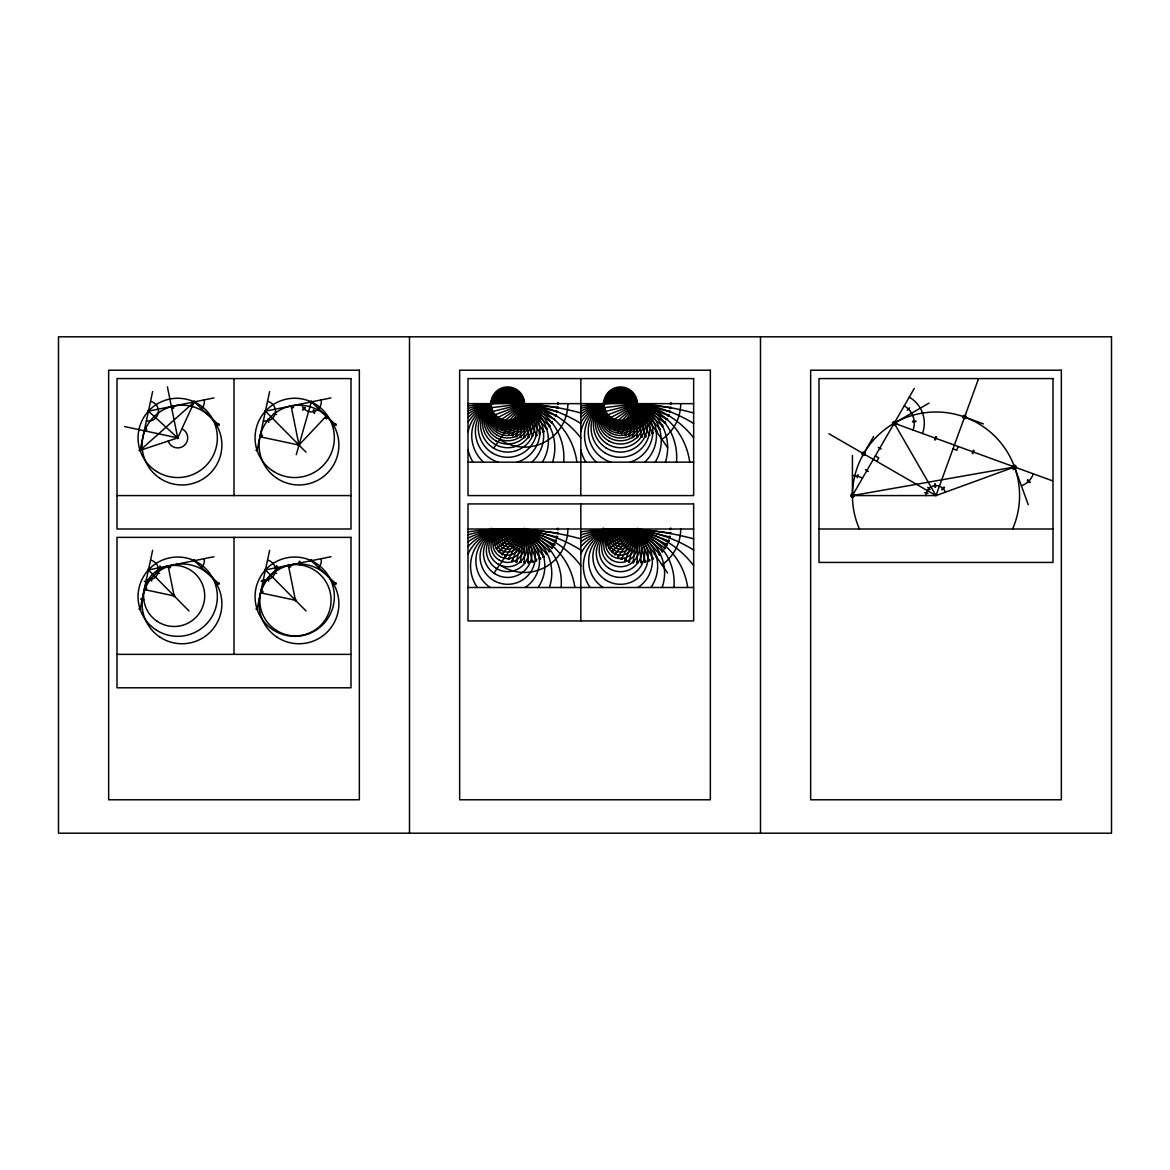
<?xml version="1.0" encoding="UTF-8"?>
<svg xmlns="http://www.w3.org/2000/svg" width="1170" height="1170" viewBox="0 0 1170 1170"><rect width="100%" height="100%" fill="white"/><g stroke="black" fill="none" stroke-linecap="round" stroke-linejoin="round"><path stroke-width="1.5" d="M493.828 540.906L492.687 541.33M495.48 544.591C493.301 547.092 495.027 541.842 495.378 544.898M497.513 548.277L496.065 547.94L497.557 547.852M527.787 436.688L528.387 437.507M533.067 561.6L532.321 560.796M551.275 422.502C553.161 424.856 552.123 420.396 551.333 422.048M548.774 551.275C550.894 553.659 549.008 548.277 550.105 551.216M558.5 403.694L557.549 404.44M554.668 544.635L554.653 544.737M556.335 540.906L555.267 541.403M557.871 532.423C555.648 532.789 559.801 533.769 557.359 533.666M603.135 403.694L603.691 402.816L604.451 403.504M605.314 415.599L606.294 414.911M605.329 541.008C607.479 538.185 605.958 544.182 605.212 540.511M610.389 422.692C606.718 423.759 612.012 420.732 609.775 423.306M617.57 556.569L618.345 555.852M626.052 434.904L625.263 434.085L625.848 435.386M649.759 560.313C650.14 558.587 649.233 562.185 648.59 560.927M656.896 431.16L656.545 431.745M658.739 554.17C660.743 551.45 659.734 556.818 658.812 554.346M666.183 544.679C668.436 541.885 666.739 547.926 666.096 544.138M494.164 418.992L495.29 419.664M496.065 422.516C498.8 425.266 496.475 419.196 496.387 423.072M490.405 532.862L491.956 533.432L490.639 532.452M521.045 562.287C522.522 562.039 517.593 563.311 520.884 561.527M539.297 433.105L540.35 433.982L540.218 432.637M550.09 425.909L550.105 425.822M557.227 407.116L558.207 407.409M618.901 431.262C616.59 433.734 618.52 428.381 618.784 431.569M608.298 544.635C606.338 541.491 607.42 547.633 608.298 544.035M609.058 547.955L609.862 547.341M632.531 436.79C634.857 434.392 633.102 440.11 632.443 436.483M636.568 528.957C639.156 526.69 636.933 532.291 636.495 528.606M637.899 562.536L637.708 561.966M670.351 411.752L669.415 411.036M662.922 551.275L662.527 550.573M520.387 436.834L524.409 403.65A16.716 16.716 0 0 0 499.341 389.171A16.716 16.716 0 0 0 499.341 418.129A16.716 16.716 0 0 0 524.409 403.65L557.593 407.686M520.387 562.185L524.409 529.001L557.593 533.037M633.204 436.834L637.226 403.65A16.716 16.716 0 0 0 612.159 389.171A16.716 16.716 0 0 0 612.159 418.129A16.716 16.716 0 0 0 637.226 403.65L670.41 407.686M633.204 562.185L637.226 529.001L670.41 533.037M491.766 408.081L491.824 407.087M495.466 419.328L494.866 418.524M502.91 428.673L502.808 429.039M508.219 433.149L509.023 432.593M509.535 433.339L509.155 432.637M515.751 436.015C518.178 433.748 516.219 439.35 515.648 435.766M498.727 551.085L499.707 550.587M523.75 436.98L524.73 436.498M554.639 419.416C553.512 420.907 554.302 417.456 553.381 418.948M556.993 407.409L557.71 406.853M542.792 556.247L543.085 557.11M544.035 556.701C544.591 554.434 541.14 557.637 543.933 556.92M605.563 411.357L604.144 411.109L605.007 411.021M606.601 415.745L606.382 414.97M614.396 428.571L615.464 427.942L615.508 429.171M612.831 551.406L612.568 550.617M629.884 561.6C627.047 563.457 630.674 559.479 628.875 560.898M667.485 419.328L666.125 419.635L667.017 418.538M652.099 558.514C654.586 556.32 652.538 561.819 652.012 558.265M218.658 424.798L194.308 401.895L177.708 437.902L140.078 450.377L152.626 391.526M146.221 431.189L146.63 429.214L144.671 428.805M140.078 609.16L152.626 550.324M146.221 589.972L146.63 588.013L144.671 587.589M257.078 450.377L269.627 391.526M261.948 437.171L262.358 435.211L260.398 434.787M257.078 609.16L269.627 550.324M262.519 593.234L262.943 591.274L260.983 590.865M516.409 436.103L524.409 403.65L556.861 411.65M516.409 561.468L524.409 529.001L556.861 537.001M629.226 436.103L637.226 403.65L669.693 411.65M629.226 561.468L637.226 529.001L669.693 537.001M491.868 407.862L490.493 408.081L491.371 407.028M506.01 431.481C504.109 428.074 505.586 434.304 505.923 430.487M492.599 537.191L491.122 537.001L492.599 536.825M492.497 540.716L493.828 540.818M536.913 435.094C534.909 437.624 535.948 431.935 537.001 435.313M542.836 430.794L542.968 431.672M515.634 561.176C518.953 559.245 515.122 564.306 516.219 560.825M612.451 425.193C612.656 423.73 612.524 428.439 611.734 425.339M645.84 436.381L645.46 435.474M652.114 433.105L653.562 433.017L652.29 433.719M665.335 422.048C661.854 422.706 666.651 424.14 665.481 422.238M671.302 403.84L670.805 402.992M644.582 561.322C647.39 559.333 644.524 564.657 644.568 560.957M857.186 477.813L858.049 474.596M296.244 454.721L311.308 401.895L335.658 424.798M496.255 422.458L497.133 422.019M558.222 407.906L557.227 408.242M513.177 560.503C510.763 562.521 513.016 557.651 513.118 560.62M523.677 528.606C526.427 531.297 522.844 526.822 524.95 529.41M527.802 562.009C530.961 560.357 527.114 565.285 527.933 561.527M547.18 554.302L545.951 553.483L546.946 554.595M604.363 408.272C606.396 406.677 601.658 406.765 604.276 408.301M605.563 537.293L604.32 536.299L604.963 537.644M628.626 561.191L628.758 561.936M637.855 562.668L636.436 562.668L637.635 561.702M648.516 559.903L648.326 560.606L649.233 559.611M669.884 532.642L670.776 533.593M669.05 536.825L670.395 536.562L669.635 537.673M934.713 439.73L935.854 436.585M935.342 439.949L936.483 436.805M852.433 455.466L852.433 495.583L936 495.583L978.31 379.358M958.142 446.472L956.768 450.245L952.994 448.87M972.255 453.39L973.396 450.245M972.884 453.624L974.025 450.479M512.562 434.904L524.409 403.65L555.662 415.511M512.562 560.269L524.409 529.001L555.662 540.862M625.38 434.904L637.226 403.65L668.494 415.511M625.38 560.269L637.226 529.001L668.494 540.862M494.223 418.86L495.305 419.854L494.676 418.538M502.998 429.024L502.062 427.854L501.959 429.273M529.045 437.112C526.88 439.423 528.387 433.894 529.147 437.287M535.728 434.509L535.758 435.342M533.169 561.805C532.189 558.543 531.151 563.253 532.847 561.966M605.563 411.942L604.729 412.323M636.831 436.351C635.924 439.847 639.771 435.459 636.875 436.512M604.144 536.767L605.007 536.386M671.17 408.023C670.556 404.835 668.64 410.129 671.039 407.906M632.443 561.849C633.965 564.744 634.008 559.991 632.707 561.527M669.927 528.606C673.35 527.158 669.255 531.648 670.337 528.416M668.889 540.13C665.394 540.949 670.98 542.397 668.816 540.277M501.637 428.395L502.603 428.103M512.05 434.465L512.05 435.342M539.897 432.578L539.238 433.704M636.699 403.255L637.416 404.469L637.548 403.065M644.728 436.542L645.986 436.454L645.328 435.445M649.672 435.225C651.017 435.796 646.176 434.699 649.789 434.45M670.893 402.846L669.825 403.591L670.805 404.308M669.079 411.372L669.752 412.483L670.454 411.299M611.603 550.894L612.802 550.587L612.495 551.787M615.8 554.434C615.274 550.704 613.372 556.54 615.727 553.98M640.794 561.717C642.023 565.256 641.818 558.777 640.531 562.594M655.492 556.116C657.54 558.938 655.829 553.337 656.311 557.183M670.951 533.432C672.223 533.125 668.143 533.578 670.688 532.423M665.335 548.321L664.984 547.37M508.877 433.251L524.409 403.65L554.01 419.182M508.877 558.602L524.409 529.001L554.01 544.547M621.694 433.251L637.226 403.65L666.827 419.182M621.694 558.602L637.226 529.001L666.827 544.547M863.621 453.799L873.654 436.425M914.267 388.469L852.433 495.583L1014.536 466.991L1028.255 504.694M876.798 461.389L878.802 457.923L875.321 455.92M490.391 403.328L491.575 403.065L491.341 404.206M493.711 415.862C494.018 412.864 491.224 416.973 493.594 416.008M524.087 403.065L524.467 404.484L524.686 403.036M519.977 437.375L521.147 437.185L520.518 436.176M524.979 437.434L524.116 436.293L524.262 437.726M549.988 426.172C547.531 427.796 550.207 423.832 549.242 425.178M525.111 529.454L524.73 528.416M508.643 559.231L509.55 558.558L508.511 558.046M509.579 559.055L508.76 557.783L508.321 559.245M604.788 408.081L603.457 408.272L603.749 406.897M535.567 559.816C537.322 562.858 536.109 558.134 536.46 559.626M540.642 559.055C540.716 555.633 537.79 560.225 540.481 559.011M556.364 541.315L556.174 540.189L555.194 540.394M641.935 437.331C638.367 436.995 643.091 435.591 641.935 436.79M659.909 429.112C661.167 429.829 657.642 426.231 659.456 429.507M604.363 529.366L604.393 528.694M494.032 447.671L524.409 403.65L551.918 422.633M494.032 573.022L524.409 529.001L551.918 547.999M618.243 431.16L637.226 403.65L664.75 422.633M618.243 556.525L637.226 529.001L664.75 547.999M521.089 437.287L520.065 437.419M501.608 553.483C502.734 557.212 503.027 550.646 501.711 554.434M604.1 411.153L605.27 412.323M557.3 528.606L557.988 529.659M632.634 436.468L633.57 436.278M618.915 557.022C617.775 553.571 617.935 558.382 618.053 557.154M637.767 562.843L637.899 561.936M670.22 537.41L669.884 536.372M664.238 547.56C665.028 550.997 665.438 544.737 664.428 548.584M666.271 544.182L667.149 543.962M659.938 554.434L659.207 554.668M662.951 551.626C660.977 552.679 661.796 548.554 662.249 551.845M665.277 548.394L664.604 548.657M637.738 404.089L637.635 403.109M523.882 562.039L524.877 561.966L524.73 563.019M557.373 537.439C559.011 536.503 554.302 536.284 557.227 536.445M551.289 547.443C552.693 550.734 551.684 545.659 552.459 547.589M548.891 550.778L548.73 551.626M554.682 545.044L553.176 544.664L554.551 544.138M645.898 436.615C644.421 438.399 644.363 433.997 644.641 436.425M655.683 430.765C659.631 431.701 652.816 431.949 656.721 430.487M614.528 553.629L615.698 553.79M615.537 554.507L614.791 554.639M621.168 558.207C624.429 557.329 619.954 561.424 621.299 557.871M658.768 553.483L658.593 554.258M502.237 428.673L524.409 403.65L549.432 425.822M502.237 554.024L524.409 529.001L549.432 551.172M615.069 428.673L637.226 403.65L662.249 425.822M615.069 554.024L637.226 529.001L662.249 551.172M547.019 428.161C543.948 428.82 548.701 428.937 546.946 429.229M603.252 403.021C601.98 405.478 606.469 403.328 603.705 404.308M621.109 432.651C621.285 435.971 623.493 431.467 621.343 432.49M622.177 433.719L621.65 432.578M513.03 560.737L512.021 560.664M516.818 561.995L516.877 560.986M611.661 550.543L612.115 551.83M641.628 562.755L641.628 561.629M645.708 561.936L644.919 562.053M259.974 436.746L298.993 445.068L326.328 416.023M327.79 417.397L326.415 418.86L324.953 417.485M907.218 410.202L909.573 407.833M941.674 489.426L944.044 487.071M942.143 489.908L944.512 487.539M549.066 425.251L548.891 426.216M636.787 403.138L637.05 404.469M504.87 555.882C504.577 559.158 507.487 554.858 505.191 555.896M668.933 416.008L669.094 415.233M661.854 425.28L662.483 426.626L662.249 425.149M558.382 529.644C557.973 525.549 556.686 531.984 558.339 528.562M532.043 560.898L532.218 562.112M302.489 409.588L304.946 407.321M302.942 410.07L305.399 407.803M140.078 450.377L194.308 401.895M499.385 425.822L524.409 403.65L546.58 428.673M612.217 425.822L637.226 403.65L659.397 428.673M499.385 551.172L524.409 529.001L546.58 554.024M612.217 551.172L637.226 529.001L659.397 554.024M551.479 422.136L552.357 422.136M491.385 529.542C490.859 526.207 490.449 531.97 491.254 528.401M608.064 545.044L607.04 544.869M622.191 559.275L622.352 558.47M669.24 536.299L669.064 537.235M658.959 553.527L659.719 553.439M628.919 435.518C629.548 439.35 630.147 432.724 628.466 436.454M491.59 536.445L491.546 537.747M553.615 544.006L554.478 544.065M605.577 540.321L606.513 540.467M496.899 422.633L524.409 403.65L543.406 431.16M609.716 422.633L637.226 403.65L667.617 447.671M496.899 547.999L524.409 529.001L543.406 556.525M609.716 547.999L637.226 529.001L667.617 573.022M492.789 414.941L493.55 414.97M557.52 403.065L558.573 403.255L557.651 403.006M556.51 411.094C559.801 413.463 553.512 410.919 557.651 411.357M603.442 403.094L604.363 403.284M652.538 432.447L652.012 433.602M662.571 426.406L662.761 425.383M539.706 557.973L539.341 558.88M632.838 561.629L633.526 562.785M1014.536 466.991L936 495.583L894.216 423.204L928.951 403.153M895.211 424.944L896.951 423.935L895.957 422.195M494.808 419.182L524.409 403.65L539.94 433.251M607.639 419.182L637.226 403.65L652.772 433.251M494.808 544.547L524.409 529.001L539.94 558.602M607.639 544.547L637.226 529.001L652.772 558.602M614.776 427.884L614.557 429.112M557.271 537.747L556.042 537.132L556.628 537.63M644.919 560.883L645.664 560.957M512.738 435.723L512.884 434.319M606.206 416.125L605.504 415.979M607.727 419.84L608.239 418.904M516.643 562.097L515.751 561.556M493.155 415.511L524.409 403.65L536.269 434.904M605.972 415.511L637.226 403.65L649.087 434.904M493.155 540.862L524.409 529.001L536.269 560.269M605.972 540.862L637.226 529.001L649.087 560.269M1015.224 468.877L1013.337 469.565L1012.65 467.678M552.108 423.277L551.319 422.911M607.815 418.363L606.806 419.123L607.815 420.001M625.204 434.085L625.189 435.547M502.339 554.697L502.895 553.893M509.023 433.909L508.877 433.924M528.489 562.858L529.001 561.834M668.538 541.534L669.138 540.716M491.956 411.65L524.409 403.65L532.409 436.103M604.773 411.65L637.226 403.65L645.226 436.103M491.956 537.001L524.409 529.001L532.409 561.468M604.773 537.001L637.226 529.001L645.226 561.468M213.978 397.932L148.444 411.153L177.708 437.902L167.412 386.86M171.771 408.491L173.745 408.096L173.335 406.122M330.978 397.932L265.444 411.153L306.043 452.205M291.505 407.935L293.465 407.54L293.07 405.566M213.978 556.715L148.444 569.936L189.043 610.989M168.495 567.933L170.469 567.538L170.059 565.563M330.978 556.715L265.444 569.936L306.043 610.989M288.771 567.274L290.745 566.88L290.336 564.905M491.224 407.686L524.409 403.65L528.445 436.834M604.042 407.686L637.226 403.65L641.262 436.834M491.224 533.037L524.409 529.001L528.445 562.185M604.042 533.037L637.226 529.001L641.262 562.185M912.498 421.273L915.832 420.981M912.556 421.931L915.891 421.639M468 403.65L693.649 403.65M468 462.15L693.649 462.15M117 495.583L351 495.583M468 529.001L693.649 529.001M819 529.001L1053 529.001M468 587.501L693.649 587.501M117 654.366L351 654.366M512.562 434.231L511.729 434.845L512.504 435.576M492.19 411.021C491.459 410.319 493.053 413.068 491.634 412.235M508.774 433.909L508.058 433.075L509.111 432.447M499.297 551.83C501.462 549.417 497.689 552.079 498.727 551.275M491.268 402.86L490.186 403.416L490.844 404.308M539.809 433.909L540.481 432.856M124.634 426.582L177.708 437.902M261.436 580.7L264.698 581.402M261.29 581.358L264.566 582.046M260.559 592.824L295.425 600.254L288.376 565.3M144.29 581.358L147.566 582.046M144.261 589.548L174.14 595.925L168.1 565.973M140.532 599.011L143.793 599.713M536.079 560.898L536.591 559.669M924.695 492.555L927.927 493.418M273.429 413.58L276.632 414.56M273.429 572.364L276.632 573.344M156.429 572.364L159.632 573.344M556.013 414.75C552.913 416.359 557.856 415.92 556.276 415.233M543.172 431.788C541.14 429.332 546.507 431.686 542.953 431.862M499.575 425.178C501.769 428.118 496.27 425.017 500.058 425.31M964.577 417.047L983.429 423.906M894.216 423.204L1052.225 480.709M626.199 560.079C623.303 557.797 625.789 563.092 625.965 559.947M520.782 436.103L519.641 437.229M603.647 533.578C607.493 532.628 600.766 534.12 604.641 532.452M610.126 547.267C606.938 548.16 611.647 548.993 610.345 547.765M556.072 540.13L555.077 541.183M878.304 447.408L881.2 449.075M828.886 433.734L936 495.583M865.434 469.697L868.33 471.378M668.991 415.072C665.13 414.926 671.77 415.262 667.938 416.14M531.823 436.425C531.97 436.936 533.125 435.43 532.95 435.708M311.308 560.679L335.658 583.581M194.308 560.679L218.658 583.581M1027.772 479.759L1030.126 482.128M1027.289 480.226L1029.658 482.596M927.722 487.305L930.091 489.674M666.198 544.781L667.485 544.401M606.543 540.496L605.373 541.14M603.018 529.293C606.367 530.566 602.74 526.427 603.15 529.147M556.291 415.277L555.808 416.154L555.004 415.599M267.784 419.167L268.734 422.37M267.784 577.951L268.734 581.168M150.784 577.951L151.734 581.168M313.852 409.866L314.745 413.083M313.209 410.041L314.101 413.259M291.096 405.975L298.993 445.068M299.842 561.293L300.5 564.569M299.184 561.424L299.842 564.7M276.91 565.914L277.568 569.19M276.252 566.046L276.91 569.322M159.91 565.914L160.568 569.19M935.313 483.897L935.605 487.217M934.654 483.956L934.932 487.276M760.5 336.799L760.5 833.201M637.226 403.65L637.226 437.083M637.226 529.001L637.226 562.434M580.817 378.583L580.817 495.583M580.817 503.934L580.817 620.934M524.409 403.65L524.409 437.083M524.409 529.001L524.409 562.434M409.5 336.799L409.5 833.201M234 378.583L234 495.583M234 537.366L234 654.366M859.409 529.001A83.567 83.567 0 0 1 936 412.001A83.567 83.567 0 0 1 1012.591 529.001M909.251 397.142A30.084 30.084 0 0 1 922.486 433.5M1033.373 473.85A20.051 20.051 0 0 1 1021.395 485.842M852.433 475.517A20.051 20.051 0 0 1 862.451 478.208M904.249 405.829A20.051 20.051 0 0 1 913.068 430.063M925.967 495.583A10.033 10.033 0 0 1 945.418 492.146M567.874 529.001A43.451 43.451 0 0 1 499.722 564.774M680.691 529.001A43.451 43.451 0 0 1 661.913 564.774M680.691 403.65A43.451 43.451 0 0 1 661.913 439.408M567.874 403.65A43.451 43.451 0 0 1 499.722 439.408M580.817 531.867A276.325 276.325 0 0 1 693.649 538.858M580.817 534.851A137.65 137.65 0 0 1 693.649 550.032M580.817 538.098A91.201 91.201 0 0 1 693.649 565.71M580.817 541.842A67.816 67.816 0 0 1 687.682 587.501M580.817 546.566A53.644 53.644 0 0 1 673.935 587.501M580.817 553.936A44.065 44.065 0 0 1 637.328 532.335A44.065 44.065 0 0 1 662.161 587.501M590.133 587.501A37.133 37.133 0 0 1 595.808 538.419A37.133 37.133 0 0 1 645.226 538.419A37.133 37.133 0 0 1 650.9 587.501M603.091 587.501A31.853 31.853 0 0 1 596.51 539.94A31.853 31.853 0 0 1 644.524 539.94A31.853 31.853 0 0 1 637.942 587.501M580.817 406.005A276.822 276.822 0 0 1 693.649 412.981M580.817 408.447A138.66 138.66 0 0 1 693.649 423.481M580.817 411.065A92.722 92.722 0 0 1 693.649 437.843M580.817 414.004A69.849 69.849 0 0 1 689.73 462.15M580.817 417.529A56.175 56.175 0 0 1 676.494 462.15M580.817 422.311A47.136 47.136 0 0 1 665.394 462.15M580.817 431.686A40.731 40.731 0 0 1 635.953 403.094A40.731 40.731 0 0 1 655.185 462.15M585.848 462.15A40.731 40.731 0 0 1 580.817 449.88M596.364 462.15A35.963 35.963 0 0 1 594.667 410.48A35.963 35.963 0 0 1 646.366 410.48A35.963 35.963 0 0 1 644.67 462.15M610.93 462.15A32.307 32.307 0 0 1 594.302 412.425A32.307 32.307 0 0 1 646.732 412.425A32.307 32.307 0 0 1 630.118 462.15M498.098 462.15A32.307 32.307 0 0 1 481.484 412.425A32.307 32.307 0 0 1 533.915 412.425A32.307 32.307 0 0 1 517.286 462.15M483.546 462.15A35.963 35.963 0 0 1 481.85 410.48A35.963 35.963 0 0 1 533.549 410.48A35.963 35.963 0 0 1 531.838 462.15M468 431.686A40.731 40.731 0 0 1 523.136 403.094A40.731 40.731 0 0 1 542.368 462.15M473.016 462.15A40.731 40.731 0 0 1 468 449.88M468 422.311A47.136 47.136 0 0 1 552.562 462.15M468 417.529A56.175 56.175 0 0 1 563.662 462.15M468 414.004A69.849 69.849 0 0 1 576.912 462.15M468 411.065A92.722 92.722 0 0 1 580.817 437.843M468 408.447A138.66 138.66 0 0 1 580.817 423.481M468 406.005A276.822 276.822 0 0 1 580.817 412.981M490.274 587.501A31.853 31.853 0 0 1 483.678 539.94A31.853 31.853 0 0 1 531.707 539.94A31.853 31.853 0 0 1 525.125 587.501M477.316 587.501A37.133 37.133 0 0 1 482.991 538.419A37.133 37.133 0 0 1 532.409 538.419A37.133 37.133 0 0 1 538.068 587.501M468 553.936A44.065 44.065 0 0 1 524.511 532.335A44.065 44.065 0 0 1 549.344 587.501M468 546.566A53.644 53.644 0 0 1 561.117 587.501M468 541.842A67.816 67.816 0 0 1 574.865 587.501M468 538.098A91.201 91.201 0 0 1 580.817 565.71M468 534.851A137.65 137.65 0 0 1 580.817 550.032M468 531.867A276.325 276.325 0 0 1 580.817 538.858M204.15 558.69A10.033 10.033 0 0 1 201.62 567.552M150.535 560.123A10.033 10.033 0 0 1 158.243 572.028A10.033 10.033 0 0 1 146.352 579.735M267.535 560.123A10.033 10.033 0 0 1 275.242 572.028A10.033 10.033 0 0 1 263.352 579.735M321.15 558.69A10.033 10.033 0 0 1 318.62 567.552M181.906 428.79A10.033 10.033 0 0 1 184.392 445.375A10.033 10.033 0 0 1 168.188 441.061M204.15 399.906A10.033 10.033 0 0 1 201.62 408.769M150.535 401.339A10.033 10.033 0 0 1 158.243 413.244A10.033 10.033 0 0 1 146.352 420.951M267.535 401.339A10.033 10.033 0 0 1 275.242 413.244A10.033 10.033 0 0 1 263.352 420.951M321.15 399.906A10.033 10.033 0 0 1 313.297 411.723A10.033 10.033 0 0 1 301.48 403.869M139.245 450.318C141.38 452.98 140.751 447.496 139.259 450.201M139.245 609.102C141.497 611.764 140.605 606.162 139.245 609.043M147.61 411.094C149.687 413.844 149.19 408.184 147.61 411.094M147.61 569.878C149.745 572.569 149.116 566.997 147.61 569.819M176.875 437.843C179.112 440.505 178.279 434.874 176.875 437.77M173.306 595.866C175.515 598.499 174.769 593.044 173.321 595.749M193.474 401.836C195.653 404.513 195.039 398.911 193.489 401.778M193.474 560.62C195.653 563.34 194.878 557.739 193.474 560.62M217.825 424.739C220.048 427.372 219.258 421.946 217.839 424.622M217.825 583.523C220.062 586.199 219.229 580.569 217.825 583.464M256.245 450.318C258.38 452.98 257.751 447.496 256.259 450.201M256.245 609.102C258.497 611.764 257.605 606.162 256.245 609.043M264.61 411.094C266.687 413.844 266.19 408.184 264.61 411.094M264.61 569.878C266.745 572.569 266.116 566.997 264.61 569.819M298.16 445.009C300.441 447.598 299.535 442.187 298.174 444.892M294.591 600.195C296.873 602.828 295.981 597.285 294.606 600.137M310.474 401.836C312.653 404.513 312.039 398.911 310.489 401.778M310.474 560.62C312.653 563.34 311.878 557.739 310.474 560.62M334.825 424.739C337.048 427.372 336.258 421.946 334.839 424.622M334.825 583.523C337.062 586.199 336.229 580.569 334.825 583.464M492.321 540.803C494.603 543.406 493.696 537.951 492.336 540.686M506.683 529.952C509.257 533.271 508.394 526.441 506.683 529.952M523.575 562.375C525.856 564.978 524.95 559.538 523.59 562.258M557.008 403.591L557.008 403.591M605.139 415.438C607.405 418.114 606.499 412.513 605.139 415.438M619.515 529.952C622.323 533.154 620.963 526.441 619.515 529.952M1111.5 336.799L58.5 336.799L58.5 833.201L1111.5 833.201L1111.5 336.799M359.351 370.217L108.649 370.217L108.649 799.783L359.351 799.783L359.351 370.217M710.351 370.217L459.649 370.217L459.649 799.783L710.351 799.783L710.351 370.217M1061.351 370.217L810.649 370.217L810.649 799.783L1061.351 799.783L1061.351 370.217M351 378.583L117 378.583L117 529.001L351 529.001L351 378.583M693.649 378.583L468 378.583L468 495.583L693.649 495.583L693.649 378.583M1053 378.583L819 378.583L819 562.434L1053 562.434L1053 378.583M693.649 503.934L468 503.934L468 620.934L693.649 620.934L693.649 503.934M351 537.366L117 537.366L117 687.799L351 687.799L351 537.366M605.022 579.559A27.656 27.656 0 0 0 648.092 558.631A27.656 27.656 0 0 0 608.444 531.78A27.656 27.656 0 0 0 605.022 579.559M606.952 573.271A24.219 24.219 0 0 0 644.67 554.946A24.219 24.219 0 0 0 609.936 531.443A24.219 24.219 0 0 0 606.952 573.271M608.561 568.006A21.338 21.338 0 0 0 641.803 551.86A21.338 21.338 0 0 0 611.193 531.151A21.338 21.338 0 0 0 608.561 568.006M609.95 563.501A18.866 18.866 0 0 0 639.332 549.213A18.866 18.866 0 0 0 612.276 530.902A18.866 18.866 0 0 0 609.95 563.501M611.149 559.567A16.716 16.716 0 0 0 637.197 546.916A16.716 16.716 0 0 0 613.212 530.683A16.716 16.716 0 0 0 611.149 559.567M612.217 556.072A14.8 14.8 0 0 0 635.281 544.869A14.8 14.8 0 0 0 614.045 530.493A14.8 14.8 0 0 0 612.217 556.072M613.182 552.942A13.089 13.089 0 0 0 633.584 543.041A13.089 13.089 0 0 0 614.791 530.317A13.089 13.089 0 0 0 613.182 552.942M614.045 550.105A11.539 11.539 0 0 0 632.019 541.374A11.539 11.539 0 0 0 615.478 530.171A11.539 11.539 0 0 0 614.045 550.105M614.85 547.472A10.106 10.106 0 0 0 630.601 539.838A10.106 10.106 0 0 0 616.107 530.025A10.106 10.106 0 0 0 614.85 547.472M615.596 545.044A8.775 8.775 0 0 0 629.27 538.405A8.775 8.775 0 0 0 616.678 529.893A8.775 8.775 0 0 0 615.596 545.044M616.297 542.763A7.517 7.517 0 0 0 628.027 537.059A7.517 7.517 0 0 0 617.234 529.761A7.517 7.517 0 0 0 616.297 542.763M616.97 540.598A6.333 6.333 0 0 0 626.842 535.802A6.333 6.333 0 0 0 617.745 529.644A6.333 6.333 0 0 0 616.97 540.598M617.599 538.522A5.207 5.207 0 0 0 625.716 534.588A5.207 5.207 0 0 0 618.243 529.527A5.207 5.207 0 0 0 617.599 538.522M618.213 536.533A4.124 4.124 0 0 0 624.634 533.418A4.124 4.124 0 0 0 618.711 529.425A4.124 4.124 0 0 0 618.213 536.533M618.798 534.602A3.057 3.057 0 0 0 623.566 532.291A3.057 3.057 0 0 0 619.179 529.308A3.057 3.057 0 0 0 618.798 534.602M619.383 532.716A2.033 2.033 0 0 0 622.542 531.18A2.033 2.033 0 0 0 619.632 529.206A2.033 2.033 0 0 0 619.383 532.716M611.281 418.626A16.746 16.746 0 0 0 637.226 405.668A16.746 16.746 0 0 0 613.036 389.683A16.746 16.746 0 0 0 611.281 418.626M604.832 452.761A29.425 29.425 0 0 0 649.92 428.995A29.425 29.425 0 0 0 606.791 401.836A29.425 29.425 0 0 0 604.832 452.761M605.826 447.759A27.1 27.1 0 0 0 647.58 426.319A27.1 27.1 0 0 0 608.137 400.871A27.1 27.1 0 0 0 605.826 447.759M606.616 443.547A25.199 25.199 0 0 0 645.679 424.037A25.199 25.199 0 0 0 609.263 399.964A25.199 25.199 0 0 0 606.616 443.547M608.692 440.841A23.634 23.634 0 0 0 644.158 420.366A23.634 23.634 0 0 0 608.692 399.891A23.634 23.634 0 0 0 608.692 440.841M609.146 437.668A22.332 22.332 0 0 0 642.842 418.699A22.332 22.332 0 0 0 609.57 398.999A22.332 22.332 0 0 0 609.146 437.668M609.497 434.889A21.235 21.235 0 0 0 641.745 417.207A21.235 21.235 0 0 0 610.301 398.122A21.235 21.235 0 0 0 609.497 434.889M609.789 432.432A20.314 20.314 0 0 0 640.809 415.862A20.314 20.314 0 0 0 610.945 397.273A20.314 20.314 0 0 0 609.789 432.432M610.023 430.224A19.524 19.524 0 0 0 640.034 414.619A19.524 19.524 0 0 0 611.5 396.425A19.524 19.524 0 0 0 610.023 430.224M610.199 428.22A18.881 18.881 0 0 0 639.361 413.463A18.881 18.881 0 0 0 611.998 395.577A18.881 18.881 0 0 0 610.199 428.22M610.33 426.406A18.325 18.325 0 0 0 638.805 412.381A18.325 18.325 0 0 0 612.422 394.729A18.325 18.325 0 0 0 610.33 426.406M611.5 425.427A17.872 17.872 0 0 0 638.396 410.085A17.872 17.872 0 0 0 611.661 394.466A17.872 17.872 0 0 0 611.5 425.427M611.515 423.876A17.506 17.506 0 0 0 638.016 409.149A17.506 17.506 0 0 0 612.012 393.559A17.506 17.506 0 0 0 611.515 423.876M611.5 422.443A17.214 17.214 0 0 0 637.723 408.242A17.214 17.214 0 0 0 612.319 392.637A17.214 17.214 0 0 0 611.5 422.443M611.457 421.098A16.994 16.994 0 0 0 637.504 407.365A16.994 16.994 0 0 0 612.597 391.687A16.994 16.994 0 0 0 611.457 421.098M611.384 419.825A16.833 16.833 0 0 0 637.328 406.516A16.833 16.833 0 0 0 612.831 390.707A16.833 16.833 0 0 0 611.384 419.825M498.566 419.825A16.833 16.833 0 0 0 524.511 406.516A16.833 16.833 0 0 0 500.014 390.707A16.833 16.833 0 0 0 498.566 419.825M498.639 421.098A16.994 16.994 0 0 0 524.672 407.365A16.994 16.994 0 0 0 499.766 391.687A16.994 16.994 0 0 0 498.639 421.098M498.683 422.443A17.214 17.214 0 0 0 524.906 408.242A17.214 17.214 0 0 0 499.502 392.637A17.214 17.214 0 0 0 498.683 422.443M498.698 423.876A17.506 17.506 0 0 0 525.198 409.149A17.506 17.506 0 0 0 499.195 393.559A17.506 17.506 0 0 0 498.698 423.876M498.669 425.427A17.872 17.872 0 0 0 525.579 410.085A17.872 17.872 0 0 0 498.844 394.466A17.872 17.872 0 0 0 498.669 425.427M497.513 426.406A18.325 18.325 0 0 0 525.988 412.381A18.325 18.325 0 0 0 499.59 394.729A18.325 18.325 0 0 0 497.513 426.406M497.382 428.22A18.881 18.881 0 0 0 526.544 413.463A18.881 18.881 0 0 0 499.166 395.577A18.881 18.881 0 0 0 497.382 428.22M497.191 430.224A19.524 19.524 0 0 0 527.202 414.619A19.524 19.524 0 0 0 498.683 396.425A19.524 19.524 0 0 0 497.191 430.224M496.972 432.432A20.314 20.314 0 0 0 527.992 415.862A20.314 20.314 0 0 0 498.127 397.273A20.314 20.314 0 0 0 496.972 432.432M496.68 434.889A21.235 21.235 0 0 0 528.928 417.207A21.235 21.235 0 0 0 497.484 398.122A21.235 21.235 0 0 0 496.68 434.889M496.314 437.668A22.332 22.332 0 0 0 530.025 418.699A22.332 22.332 0 0 0 496.738 398.999A22.332 22.332 0 0 0 496.314 437.668M495.875 440.841A23.634 23.634 0 0 0 531.341 420.366A23.634 23.634 0 0 0 495.875 399.891A23.634 23.634 0 0 0 495.875 440.841M493.798 443.547A25.199 25.199 0 0 0 532.862 424.037A25.199 25.199 0 0 0 496.431 399.964A25.199 25.199 0 0 0 493.798 443.547M493.009 447.759A27.1 27.1 0 0 0 534.763 426.319A27.1 27.1 0 0 0 495.32 400.871A27.1 27.1 0 0 0 493.009 447.759M492.014 452.761A29.425 29.425 0 0 0 537.103 428.995A29.425 29.425 0 0 0 493.974 401.836A29.425 29.425 0 0 0 492.014 452.761M498.464 418.626A16.746 16.746 0 0 0 524.409 405.668A16.746 16.746 0 0 0 500.219 389.683A16.746 16.746 0 0 0 498.464 418.626M506.566 532.716A2.033 2.033 0 0 0 509.725 531.18A2.033 2.033 0 0 0 506.815 529.206A2.033 2.033 0 0 0 506.566 532.716M506.171 534.719A3.057 3.057 0 0 0 510.763 532.072A3.057 3.057 0 0 0 506.171 529.41A3.057 3.057 0 0 0 506.171 534.719M505.63 536.694A4.124 4.124 0 0 0 511.816 533.125A4.124 4.124 0 0 0 505.63 529.557A4.124 4.124 0 0 0 505.63 536.694M505.089 538.726A5.207 5.207 0 0 0 512.899 534.222A5.207 5.207 0 0 0 505.089 529.703A5.207 5.207 0 0 0 505.089 538.726M504.533 540.832A6.333 6.333 0 0 0 514.039 535.348A6.333 6.333 0 0 0 504.533 529.849A6.333 6.333 0 0 0 504.533 540.832M503.48 542.763A7.517 7.517 0 0 0 515.195 537.059A7.517 7.517 0 0 0 504.416 529.761A7.517 7.517 0 0 0 503.48 542.763M503.305 545.381A8.775 8.775 0 0 0 516.467 537.776A8.775 8.775 0 0 0 503.305 530.185A8.775 8.775 0 0 0 503.305 545.381M502.647 547.867A10.106 10.106 0 0 0 517.798 539.107A10.106 10.106 0 0 0 502.647 530.361A10.106 10.106 0 0 0 502.647 547.867M501.93 550.529A11.539 11.539 0 0 0 519.231 540.54A11.539 11.539 0 0 0 501.93 530.551A11.539 11.539 0 0 0 501.93 550.529M501.155 553.439A13.089 13.089 0 0 0 520.796 542.105A13.089 13.089 0 0 0 501.155 530.756A13.089 13.089 0 0 0 501.155 553.439M500.292 556.642A14.8 14.8 0 0 0 522.507 543.816A14.8 14.8 0 0 0 500.292 530.99A14.8 14.8 0 0 0 500.292 556.642M499.341 560.196A16.716 16.716 0 0 0 524.409 545.717A16.716 16.716 0 0 0 499.341 531.253A16.716 16.716 0 0 0 499.341 560.196M498.259 564.218A18.866 18.866 0 0 0 526.558 547.867A18.866 18.866 0 0 0 498.259 531.531A18.866 18.866 0 0 0 498.259 564.218M495.744 568.006A21.338 21.338 0 0 0 528.972 551.86A21.338 21.338 0 0 0 498.376 531.151A21.338 21.338 0 0 0 495.744 568.006M495.583 574.192A24.219 24.219 0 0 0 531.911 553.22A24.219 24.219 0 0 0 495.583 532.248A24.219 24.219 0 0 0 495.583 574.192M493.872 580.598A27.656 27.656 0 0 0 535.348 556.657A27.656 27.656 0 0 0 493.872 532.716A27.656 27.656 0 0 0 493.872 580.598M159.763 636.977A39.882 39.882 0 0 0 221.788 606.543A39.882 39.882 0 0 0 164.414 568.05A39.882 39.882 0 0 0 159.763 636.977M276.764 636.977A39.882 39.882 0 0 0 338.788 606.543A39.882 39.882 0 0 0 281.414 568.05A39.882 39.882 0 0 0 276.764 636.977M156.634 630.264A39.648 39.648 0 0 0 217.327 598.133A39.648 39.648 0 0 0 159.149 561.644A39.648 39.648 0 0 0 156.634 630.264M273.634 630.264A39.648 39.648 0 0 0 334.327 598.133A39.648 39.648 0 0 0 276.149 561.644A39.648 39.648 0 0 0 273.634 630.264M157.116 621.299A30.566 30.566 0 0 0 204.633 597.972A30.566 30.566 0 0 0 160.67 568.488A30.566 30.566 0 0 0 157.116 621.299M275.564 629.855A35.656 35.656 0 0 0 330.993 602.652A35.656 35.656 0 0 0 279.718 568.254A35.656 35.656 0 0 0 275.564 629.855M156.634 471.481A39.648 39.648 0 0 0 217.327 439.35A39.648 39.648 0 0 0 159.149 402.86A39.648 39.648 0 0 0 156.634 471.481M159.763 478.194A39.882 39.882 0 0 0 221.788 447.744A39.882 39.882 0 0 0 164.414 409.266A39.882 39.882 0 0 0 159.763 478.194M273.634 471.481A39.648 39.648 0 0 0 334.327 439.35A39.648 39.648 0 0 0 276.149 402.86A39.648 39.648 0 0 0 273.634 471.481M276.764 478.194A39.882 39.882 0 0 0 338.788 447.744A39.882 39.882 0 0 0 281.414 409.266A39.882 39.882 0 0 0 276.764 478.194M851.599 497.031A1.667 1.667 0 0 0 854.1 495.583A1.667 1.667 0 0 0 851.599 494.135A1.667 1.667 0 0 0 851.599 497.031M862.787 455.247A1.667 1.667 0 0 0 865.303 453.799A1.667 1.667 0 0 0 862.787 452.351A1.667 1.667 0 0 0 862.787 455.247M893.383 424.651A1.667 1.667 0 0 0 895.884 423.204A1.667 1.667 0 0 0 893.383 421.756A1.667 1.667 0 0 0 893.383 424.651M963.641 418.436A1.667 1.667 0 0 0 966.244 417.163A1.667 1.667 0 0 0 963.846 415.54A1.667 1.667 0 0 0 963.641 418.436M1013.703 468.439A1.667 1.667 0 0 0 1016.203 466.991A1.667 1.667 0 0 0 1013.703 465.543A1.667 1.667 0 0 0 1013.703 468.439"/></g></svg>
